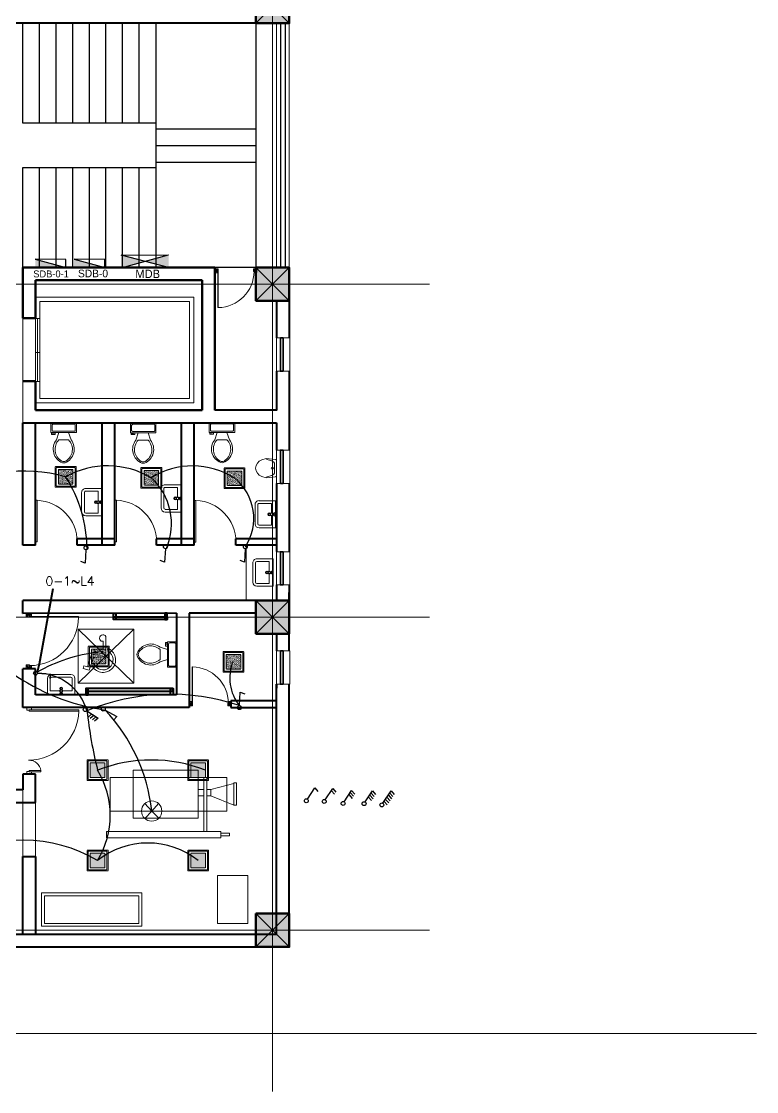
# Model space of a CAD drawing. Header units: millimetres. Extents: x 2355032 to 3136749, y 3674522 to 3929111.
# Drawn here: x 2471116 to 2484358, y 3877577 to 3896859 of the extents above; entities that cross this region are included whole.
import ezdxf

# ---------------------------------------------------------------- set-up
doc = ezdxf.new("R2010")
doc.units = ezdxf.units.MM
doc.header["$MEASUREMENT"] = 0
doc.linetypes.add('CENTER', pattern=[2, 1.25, -0.25, 0.25, -0.25])
doc.linetypes.add('DASHED', pattern=[0.75, 0.5, -0.25])
for name, color, linetype, lineweight in [('0newfurnture', 30, 'Continuous', 15), ('4 DB BOXES', 3, 'Continuous', 25), ('5 DB BOXES', 3, 'Continuous', 25), ('centreline', 52, 'CENTER', 5), ('Column-0.5', 14, 'Continuous', 50), ('conduit Light & fan City', 30, 'Continuous', 5), ('door', 41, 'Continuous', 5), ('Door Opening-0.09', 253, 'Continuous', 9), ('Furniture Hospital-0.09', 44, 'Continuous', 9), ('Hatch', 9, 'Continuous', 9), ('hidden lines', 205, 'DASHED', 5), ('Sill Level', 140, 'Continuous', 20), ('stairs', 6, 'Continuous', 25), ('Switches', 173, 'Continuous', 15), ('T-Fixture-0.09', 255, 'Continuous', 9), ('WALL 0.2', 7, 'Continuous', 20), ('wall 0.4', 7, 'Continuous', 40), ('Wall-0.5', 7, 'Continuous', 50), ('WINDOW', 152, 'Continuous', 30), ('Windows Plan', 152, 'Continuous', 35)]:
    doc.layers.add(name, color=color, linetype=linetype, lineweight=lineweight)
for name, color, linetype in [('1 x 4 recessed', 80, 'CENTER'), ('2 x 11 recessed', 60, 'CENTER'), ('ceilling fan', 3, 'Continuous'), ('emergencylight', 1, 'Continuous'), ('wire powered ups', 3, 'Continuous'), ('Wires', 1, 'Continuous')]:
    doc.layers.add(name, color=color, linetype=linetype)
doc.styles.add('arial.', font='arial.ttf')
doc.styles.add('romans', font='romans.shx')
doc.styles.get("Standard").update_dxf_attribs({"font": 'arial.ttf'})
doc.linetypes.add('ZIGZAG', pattern='A,0.0001,-0.2,[131,ltypeshp.shx,S=0.2,R=0,X=-0.2,Y=0],-0.4,[131,ltypeshp.shx,S=0.2,R=180,X=0.2,Y=0],-0.2', length=0.8001)
doc.dimstyles.get("Standard").update_dxf_attribs({"dimtxt": 500, "dimasz": 100, "dimexe": 100, "dimexo": 200, "dimgap": 0.09, "dimtad": 0, "dimtoh": 1, "dimdec": 0, "dimzin": 0, "dimdsep": 46, "dimtxsty": 'Standard', "dimblk": 'DOT', "dimcen": 0, "dimclrd": 256, "dimclre": 256, "dimclrt": 256, "dimadec": 0, "dimazin": 0, "dimtfac": 1, "dimtdec": 0, "dimtofl": 0, "dimtmove": 0, "dimatfit": 3, "dimfxl": 1, "dimtolj": 1, "dimtzin": 0, "dimlwd": -1, "dimlwe": -1, "dimarcsym": 1})

# ---------------------------------------------------------------- blocks, each defined once
blk = doc.blocks.new('xray')
at = {"layer": 'Furniture Hospital-0.09'}
for p, q in [((3484.48, 4320.41), (3484.48, 4281.62)), ((3462.81, 4300.69), (3462.81, 4316.09)), ((3479.24, 4311.87), (3462.81, 4316.09)), ((3479.24, 4307.38), (3462.81, 4300.69))]:
    blk.add_line(p, q, dxfattribs=at)
for points in [[(3551.84, 4296.37), (3467.7, 4296.37), (3467.7, 4320.41), (3551.84, 4320.41)], [(3484.48, 4281.62), (3482.27, 4281.62), (3482.27, 4320.41), (3484.48, 4320.41)], [(3535.4, 4291.26), (3488.52, 4291.26), (3488.52, 4325.81), (3535.4, 4325.81)], [(3462.81, 4300.69), (3460.82, 4300.69), (3460.82, 4316.6), (3462.81, 4316.6)], [(3554.63, 4277.02), (3472.25, 4277.02), (3472.25, 4281.62), (3554.63, 4281.62)], [(3472.25, 4278.4), (3465.9, 4278.4), (3465.9, 4280.51), (3472.25, 4280.51)], [(3474.63, 4215.25), (3474.63, 4250.01), (3452.72, 4250.01), (3452.72, 4215.25)]]:
    blk.add_lwpolyline(points, close=True, dxfattribs=at)
for points in [[(3482.27, 4307.38), (3479.24, 4307.38), (3479.24, 4311.87), (3482.27, 4311.87)], [(3484.48, 4311.87), (3488.52, 4311.87), (3488.52, 4307.38), (3484.48, 4307.38)]]:
    blk.add_lwpolyline(points, dxfattribs=at)
at = {"layer": 'Furniture Hospital-0.09', "lineweight": 5}
for points in [[(3601.25, 4213.29), (3529.13, 4213.29), (3529.13, 4237.32), (3601.25, 4237.32)], [(3599.25, 4215.29), (3531.14, 4215.29), (3531.14, 4235.32), (3599.25, 4235.32)]]:
    blk.add_lwpolyline(points, close=True, dxfattribs=at)
blk = doc.blocks.new("door 3'3")
at = {"layer": 'door'}
for p, q in [((82769.4, -31237.4), (82769.4, -31203.4)), ((82769.8, -31203.4), (82769.4, -31203.4)), ((82769.8, -31237.4), (82769.8, -31203.4))]:
    blk.add_line(p, q, dxfattribs=at)
at = {"layer": 'door', "ltscale": 80}
for points in [[(82769.8, -31239.8), (82767.4, -31239.8), (82767.4, -31239.4), (82766.9, -31239.4), (82766.9, -31236.4), (82767.4, -31236.4), (82767.4, -31235.9), (82769.4, -31235.9), (82769.4, -31237.4), (82769.8, -31237.4)], [(82802.9, -31239.8), (82805.4, -31239.8), (82805.4, -31239.4), (82805.9, -31239.4), (82805.9, -31236.4), (82805.4, -31236.4), (82805.4, -31235.9), (82803.4, -31235.9), (82803.4, -31237.4), (82802.9, -31237.4)]]:
    blk.add_lwpolyline(points, close=True, dxfattribs=at)
blk.add_arc((82769.4, -31237.4), 34, 0, 89.2047, dxfattribs=at)
at = {"layer": 'Hatch'}
for centre, radius, start, end in [((82767.7, -31239.9), 2.68, 36.7582, 107.5329), ((82767.3, -31240.3), 1.96, 14.7681, 101.3525), ((82757.2, -31236.2), 10.6, 342.6842, 1.6014), ((82764.4, -31235.9), 4.57, 311.0325, 0.2101), ((82768.1, -31239.1), 3.04, 64.8198, 103.5348), ((82767.3, -31236.1), 3.25, 271.0473, 321.5319), ((82805.1, -31239.9), 2.68, 72.4671, 143.2418), ((82805.5, -31236.1), 3.25, 218.4681, 268.9527), ((82804.7, -31239.1), 3.04, 76.4652, 115.1802), ((82805.5, -31240.3), 1.96, 78.6475, 165.2319), ((82808.4, -31235.9), 4.57, 179.7899, 228.9675), ((82815.6, -31236.2), 10.6, 178.3986, 197.3158)]:
    blk.add_arc(centre, radius, start, end, dxfattribs=at)
blk = doc.blocks.new("door 5'")
at = {"layer": 'door', "ltscale": 1000}
for points in [[(2177525, 4317078), (2177525, 4317062), (2177516, 4317062), (2177516, 4317020), (2177473, 4317020), (2177474, 4317105)], [(2177525, 4317062), (2177525, 4317105), (2177474, 4317105), (2177473, 4317020)], [(2177473, 4317020), (2177516, 4317020)], [(2177474, 4317105), (2177516, 4317105)], [(2178697, 4316120), (2178697, 4317060), (2178671, 4317060), (2178671, 4316120), (2178697, 4316120)], [(2178689, 4317076), (2178689, 4317060), (2178697, 4317060), (2178697, 4317018), (2178740, 4317018), (2178740, 4317104)], [(2178689, 4317060), (2178689, 4317104), (2178740, 4317104), (2178740, 4317018)], [(2178740, 4317018), (2178697, 4317018)]]:
    blk.add_lwpolyline(points, dxfattribs=at)
blk.add_lwpolyline([(2177516, 4316839), (2177516, 4317062), (2177543, 4317062), (2177543, 4316839)], close=True, dxfattribs=at)
at = {"layer": 'Door Opening-0.09', "ltscale": 1000}
for centre, radius, start, end in [((2177516, 4317062), 224, 276.6944, 2.344), ((2178697, 4317076), 957, 180.3416, 268.4244)]:
    blk.add_arc(centre, radius, start, end, dxfattribs=at)
at = {"layer": 'WINDOW', "ltscale": 5}
blk.add_line((2177474, 4317104), (2177474, 4317104), dxfattribs=at)
blk = doc.blocks.new('2ft column')
at = {"layer": 'Hatch', "ltscale": 5}
h = blk.add_hatch(color=256, dxfattribs=at)
h.dxf.hatch_style = 1
h.paths.add_polyline_path([(2207385, 4176559), (2207985, 4176559), (2207985, 4175959), (2207385, 4175959)])
at = {"layer": 'Column-0.5', "ltscale": 5}
blk.add_lwpolyline([(2207385, 4176559), (2207985, 4176559), (2207985, 4175959), (2207385, 4175959)], close=True, dxfattribs=at)
at = {"layer": 'Defpoints', "ltscale": 5}
for points in [[(2207985, 4176559), (2207385, 4175959)], [(2207985, 4175959), (2207385, 4176559)]]:
    blk.add_lwpolyline(points, dxfattribs=at)
blk = doc.blocks.new('main grid')
at = {"layer": 'centreline', "ltscale": 5}
for p, q in [((2557161, 4018930), (2557161, 3976624)), ((2559988, 3991172), (2538074, 3991172)), ((2559988, 3985172), (2538074, 3985172)), ((2559988, 3979531), (2538074, 3979531))]:
    blk.add_line(p, q, dxfattribs=at)
at = {"layer": 'Hatch', "xscale": -1}
blk.add_blockref('2ft column', (4764846, -180087), dxfattribs=at)
at = {"layer": 'Hatch'}
for p in [(349476, -185087), (349476, -191087), (349476, -196728)]:
    blk.add_blockref('2ft column', p, dxfattribs=at)
blk = doc.blocks.new('d1')
at = {"layer": 'door'}
for p, q in [((2442.75, 10745.72), (2408.32, 10745.72)), ((2442.75, 10746.15), (2408.33, 10746.15)), ((2408.33, 10746.15), (2408.33, 10745.72))]:
    blk.add_line(p, q, dxfattribs=at)
at = {"layer": 'door', "ltscale": 80}
for points in [[(2445, 10779.7), (2445, 10781.99), (2444.56, 10781.99), (2444.56, 10782.43), (2441.8, 10782.43), (2441.8, 10781.99), (2441.36, 10781.99), (2441.36, 10780.14), (2442.75, 10780.14), (2442.75, 10779.7)], [(2445, 10746.15), (2445, 10743.87), (2444.56, 10743.87), (2444.56, 10743.43), (2441.8, 10743.43), (2441.8, 10743.87), (2441.36, 10743.87), (2441.36, 10745.72), (2442.75, 10745.72), (2442.75, 10746.15)]]:
    blk.add_lwpolyline(points, close=True, dxfattribs=at)
at = {"layer": 'Door Opening-0.09', "ltscale": 80}
blk.add_arc((2442.75, 10745.72), 34.42, 90, 179.27403, dxfattribs=at)
at = {"layer": 'hidden lines'}
for centre, radius, start, end in [((2441.64, 10791.37), 9.82, 268.39858, 287.31577), ((2441.38, 10784.76), 4.22, 269.78991, 318.96751), ((2444.33, 10781.34), 2.81, 166.46517, 205.18019), ((2445.01, 10781.68), 2.48, 162.46714, 233.24176), ((2441.57, 10782.05), 3, 308.46813, 358.9527), ((2445.46, 10782.07), 1.81, 168.64751, 255.23191), ((2441.64, 10734.49), 9.82, 72.68423, 91.60142), ((2441.38, 10741.1), 4.22, 41.03249, 90.21009), ((2444.33, 10744.52), 2.81, 154.81981, 193.53483), ((2445.01, 10744.18), 2.48, 126.75824, 197.53286), ((2441.57, 10743.81), 3, 1.0473, 51.53187), ((2445.46, 10743.79), 1.81, 104.76809, 191.35249)]:
    blk.add_arc(centre, radius, start, end, dxfattribs=at)
blk = doc.blocks.new('TAP')
at = {"layer": 'Furniture Hospital-0.09', "linetype": 'Continuous'}
for p, q in [((0, 38), (0, -38)), ((5, 38), (0, 38)), ((5, 38), (5, -38)), ((30, 25), (5, 25)), ((30, 0), (5, 0)), ((30, 25), (30, -25)), ((56, 16), (30, 16)), ((51, 7), (48, 8)), ((59, 19), (57, 22)), ((73, 24), (73, 27)), ((88, 20), (89, 22)), ((97, 15), (125, 12)), ((97, 8), (100, 9)), ((5, -38), (0, -38)), ((30, -25), (5, -25)), ((56, -16), (30, -16)), ((51, -8), (48, -9)), ((60, -20), (58, -22)), ((74, -24), (74, -27)), ((88, -19), (90, -22)), ((97, -7), (100, -8)), ((97, -15), (125, -12))]:
    blk.add_line(p, q, dxfattribs=at)
for radius in [21.2, 19.7]:
    blk.add_circle((74, 0), radius, dxfattribs=at)
for centre, radius, start, end in [((74, 0), 27.2, 163.0512, 199.0512), ((74, 0), 24.2, 127.0512, 163.0512), ((74, 0), 27.2, 91.0512, 127.0512), ((74, 0), 24.2, 55.0512, 91.0512), ((74, 0), 27.2, 19.0512, 55.0512), ((74, 0), 24.2, 343.0512, 19.0512), ((95, 0), 32.6, 337.45, 22.55), ((74, 0), 24.2, 199.0512, 235.0512), ((74, 0), 27.2, 235.0512, 271.0512), ((74, 0), 24.2, 271.0512, 307.0512), ((74, 0), 27.2, 307.0512, 343.0512)]:
    blk.add_arc(centre, radius, start, end, dxfattribs=at)
blk = doc.blocks.new('bazin')
at = {"layer": '0newfurnture', "ltscale": 5}
for p, q in [((2434577, 4011590), (2435069, 4011590)), ((2434577, 4011295), (2434577, 4011590)), ((2435069, 4011590), (2435069, 4011295)), ((2434626, 4011295), (2434626, 4011516)), ((2434626, 4011516), (2434799, 4011516)), ((2434847, 4011516), (2435020, 4011516)), ((2435020, 4011516), (2435020, 4011295)), ((2434996, 4011270), (2434651, 4011270)), ((2434996, 4011221), (2434651, 4011221))]:
    blk.add_line(p, q, dxfattribs=at)
blk.add_circle((2434823, 4011477), 25.6, dxfattribs=at)
for centre, radius, start, end in [((2434651, 4011295), 73.8, 180, 270), ((2434651, 4011295), 24.6, 180, 270), ((2434996, 4011295), 73.8, 270, 0), ((2434996, 4011295), 24.6, 270, 0)]:
    blk.add_arc(centre, radius, start, end, dxfattribs=at)
at = {"layer": '0newfurnture', "ltscale": 5, "xscale": 0.9842520018725999, "yscale": 0.9842520018725999, "zscale": 0.9842520018725999, "rotation": 270}
blk.add_blockref('TAP', (2434823, 4011590), dxfattribs=at)
blk = doc.blocks.new('Toilet - top')
at = {"layer": 'Furniture Hospital-0.09'}
for p, q in [((-10, -8.5), (-8, -8.5)), ((-10, -9.5), (-10, -8.5)), ((-8, -8.5), (-8, -8)), ((-7, -8), (-7, -9.5)), ((-4, -8), (-6, -14)), ((4, -8), (6, -14)), ((9.5, -6), (9.5, -2)), ((-7, -9.5), (-10, -9.5)), ((4, -14), (-4, -14))]:
    blk.add_line(p, q, dxfattribs=at)
blk.add_lwpolyline([(10.5, -8), (10.5, 0), (-10.5, 0), (-10.5, -8)], close=True, dxfattribs=at)
for points in [[(-9.5, -2), (-9.5, -6)], [(8.5, -1), (-8.5, -1)], [(-8.5, -7), (8.5, -7)]]:
    blk.add_lwpolyline(points, dxfattribs=at)
for centre, radius, start, end in [((-8.62, -1.88), 0.884, 81.8699, 188.1301), ((-8.62, -6.12), 0.884, 171.8699, 278.1301), ((8.62, -1.88), 0.884, 351.8699, 98.1301), ((8.62, -6.12), 0.884, 261.8699, 8.1301), ((3.52, -21.58), 12.17, 141.46911, 247.97143), ((4.2, -21.82), 11.33, 136.36773, 238.94682), ((-3.52, -21.58), 12.17, 292.02843, 38.53071), ((-4.2, -21.82), 11.33, 301.05301, 43.63209), ((0, -27.88), 4, 245.73182, 294.26817), ((0, -29), 4, 254.86053, 285.13947)]:
    blk.add_arc(centre, radius, start, end, dxfattribs=at)
blk = doc.blocks.new('26 door')
at = {"layer": 'door'}
blk.add_line((42654.7, -717.83), (42654.7, -716.68), dxfattribs=at)
at = {"layer": 'door', "ltscale": 5}
blk.add_lwpolyline([(42654.7, -716.68), (42684.73, -716.68), (42684.73, -717.83), (42654.7, -717.83)], dxfattribs=at)
at = {"layer": 'Door Opening-0.09'}
blk.add_arc((42654.79, -717.79), 29.96, 2.13581, 90.17937, dxfattribs=at)
blk = doc.blocks.new('TIA UR Plan-flat-1')
at = {"layer": 'Furniture Hospital-0.09'}
for points in [[(-186, 175), (-265, 150, 0.270578), (-380, 0, 0.556713)], [(-186, -175), (-265, -150, -0.270578), (-380, 0, -0.556713)], [(0, 0), (0, 132, 0.414214), (-25, 157), (-186, 175)], [(0, 0), (0, -132, -0.414214), (-25, -157), (-186, -175)], [(-174, 175), (-174, 154), (-81, 130, -0.321575), (-32, 71), (-32, 0)], [(-174, -175), (-174, -154), (-81, -130, 0.321575), (-32, -71), (-32, 0)]]:
    blk.add_lwpolyline(points, format="xyb", dxfattribs=at)
blk.add_circle((-75, 0), 20, dxfattribs=at)
blk = doc.blocks.new('Wheel Chair')
at = {"layer": 'T-Fixture-0.09'}
blk.add_lwpolyline([(-130, -183, -0.239978), (-223, 0, -0.243341), (-129, 182), (-128, 182, -0.241316), (75, 211), (76, 211, -0.238142), (218, 65), (184, 14), (173, 51, 0.192657), (94, 153), (94, 154, 0.25323), (-74, 162), (-74, 161, 0.245902), (-174, 27), (-175, 27, 0.247474), (-120, -132), (-128, -181)], format="xyb", dxfattribs=at)
blk.add_lwpolyline([(305, 47), (366, 13), (392, 59), (290, 117), (158, -89), (-63, -51), (-146, -374, 0.423515), (-104, -442), (-103, -442, 0.413314), (-35, -399), (-32, -388, 0.409265), (-67, -332), (-80, -330), (-48, -201), (105, -227), (113, -178), (-33, -153), (-23, -112), (182, -146)], format="xyb", close=True, dxfattribs=at)
blk = doc.blocks.new('v2')
at = {"layer": 'Sill Level'}
blk.add_lwpolyline([(2448277, 3818910), (2448877, 3818910), (2448877, 3818670), (2448277, 3818670)], close=True, dxfattribs=at)
at = {"layer": 'Windows Plan'}
blk.add_lwpolyline([(2448877, 3818790), (2448277, 3818790), (2448277, 3818743), (2448877, 3818743)], close=True, dxfattribs=at)
blk = doc.blocks.new('1by1 15w')
at = {"layer": '2 x 11 recessed', "lineweight": 0, "true_color": 0xffffff}
h = blk.add_hatch(dxfattribs=at)
h.set_pattern_fill('DOTS', scale=7.6)
h.set_pattern_definition([(0, (-24150.00014, -28906.40267), (0.2375, 0.475), [0, -0.475])])
h.paths.add_polyline_path([(111699, 133932), (111912, 133932), (111912, 133720), (111699, 133720)])
at = {"layer": '2 x 11 recessed', "lineweight": 0}
for points in [[(111654, 133978), (111958, 133978), (111958, 133674), (111654, 133674)], [(111669, 133963), (111942, 133963), (111942, 133689), (111669, 133689)], [(111699, 133932), (111912, 133932), (111912, 133720), (111699, 133720)]]:
    blk.add_lwpolyline(points, close=True, dxfattribs=at)
blk = doc.blocks.new('1by1 6w')
at = {"layer": '2 x 11 recessed', "lineweight": 0}
h = blk.add_hatch(dxfattribs=at)
h.set_pattern_fill('AR-SAND', color=256, scale=7.6)
h.set_pattern_definition([(37.5, (-507751.777, 116886.896), (-0.47874952, 14.64386064), [0, -11.552, 0, -12.92, 0, -12.35]), (7.5, (-507751.777, 116886.896), (13.45030296, 21.4483101), [0, -6.232, 0, -10.412, 0, -3.99]), (327.5, (-507761.125, 116886.896), (23.66747815, 0.0430088), [0, -3.8, 0, -13.68, 0, -17.86]), (317.5, (-507761.125, 116886.896), (22.8465622, 6.6703343), [0, -1.9, 0, -8.968, 0, -10.26])])
h.paths.add_polyline_path([(-106, 106), (106, 106), (106, -106), (-106, -106)])
for points in [[(-152, 152), (152, 152), (152, -152), (-152, -152)], [(-137, 137), (137, 137), (137, -137), (-137, -137)], [(-106, 106), (106, 106), (106, -106), (-106, -106)]]:
    blk.add_lwpolyline(points, close=True, dxfattribs=at)
blk = doc.blocks.new('1 WAY')
at = {"layer": 'Switches', "lineweight": 30}
for p, q in [((1.76, 2.13), (6.02, 8.52)), ((6.02, 8.52), (7.78, 6.51))]:
    blk.add_line(p, q, dxfattribs=at)
blk.add_circle((1.13, 1.13), 1.13, dxfattribs=at)
blk = doc.blocks.new('2 WAY')
at = {"layer": 'Switches', "lineweight": 30}
for p, q in [((1.76, 2.13), (6.02, 8.52)), ((5.27, 7.27), (7.02, 5.26)), ((6.02, 8.52), (7.78, 6.51))]:
    blk.add_line(p, q, dxfattribs=at)
blk.add_circle((1.13, 1.13), 1.13, dxfattribs=at)
blk = doc.blocks.new('3 WAY')
at = {"layer": 'Switches', "lineweight": 30}
for p, q in [((1.76, 2.13), (6.02, 8.52)), ((5.27, 7.27), (7.02, 5.26)), ((6.02, 8.52), (7.78, 6.51)), ((4.51, 6.01), (6.27, 4.01))]:
    blk.add_line(p, q, dxfattribs=at)
blk.add_circle((1.13, 1.13), 1.13, dxfattribs=at)
blk = doc.blocks.new('4 WAY')
at = {"layer": 'Switches', "lineweight": 30}
for p, q in [((1.76, 2.13), (6.02, 8.52)), ((5.27, 7.27), (7.02, 5.26)), ((6.02, 8.52), (7.78, 6.51)), ((3.64, 4.89), (5.39, 2.88)), ((4.51, 6.01), (6.27, 4.01))]:
    blk.add_line(p, q, dxfattribs=at)
blk.add_circle((1.13, 1.13), 1.13, dxfattribs=at)
blk = doc.blocks.new('6gang switch')
at = {"layer": 'Switches', "lineweight": 30}
for p, q in [((1.74, 2.08), (6.46, 9.17)), ((4.95, 6.67), (6.71, 4.66)), ((5.7, 7.92), (7.46, 5.92)), ((6.46, 9.17), (8.21, 7.17)), ((2.44, 3.16), (4.2, 1.16)), ((3.32, 4.29), (5.08, 2.28)), ((4.07, 5.54), (5.83, 3.54))]:
    blk.add_line(p, q, dxfattribs=at)
blk.add_circle((1.13, 1.13), 1.13, dxfattribs=at)
blk = doc.blocks.new('emergency')
at = {"layer": 'conduit Light & fan City'}
for p, q in [((0, 0), (-124, -135)), ((-122, 136), (0, 0)), ((124, 135), (0, 0)), ((0, 0), (129, -129))]:
    blk.add_line(p, q, dxfattribs=at)
blk.add_circle((0, 0), 183, dxfattribs=at)
blk = doc.blocks.new('FDB')
at = {"layer": '4 DB BOXES'}
blk.add_hatch(color=256, dxfattribs=at).paths.add_polyline_path([(-65075.48, -197982.42), (-65075.48, -197977), (-65095.76, -197982.42)])
for p, q in [((-65095.76, -197982.42), (-65095.76, -197977)), ((-65095.76, -197977), (-65075.48, -197977)), ((-65075.48, -197977), (-65095.76, -197982.42)), ((-65075.48, -197982.42), (-65095.76, -197982.42))]:
    blk.add_line(p, q, dxfattribs=at)
blk = doc.blocks.new('mpb')
h = blk.add_hatch(color=3)
h.paths.add_polyline_path([(531970, 179435), (531970, 179646), (531575, 179540)])
h.paths.add_polyline_path([(531575, 179540), (531284, 179618), (531284, 179462)])
h.paths.add_polyline_path([(531284, 179462), (531284, 179618), (531180, 179646), (531180, 179435)])
at = {"color": 3}
for p, q in [((531180, 179646), (531970, 179646)), ((531180, 179646), (531970, 179435)), ((531970, 179646), (531180, 179435)), ((531970, 179435), (531180, 179435))]:
    blk.add_line(p, q, dxfattribs=at)
blk = doc.blocks.new('_Dot')
at = {"color": 0, "linetype": 'ByBlock', "lineweight": -2}
blk.add_line((-0.5, 0), (-1, 0), dxfattribs=at)
at = {"color": 0, "linetype": 'ByBlock', "lineweight": -3, "const_width": 0.5}
blk.add_lwpolyline([(-0.25, 0, 1), (0.25, 0, 1)], format="xyb", close=True, dxfattribs=at)

msp = doc.modelspace()

# ---------------------------------------------------------------- linework, layer by layer
at = {"layer": '0newfurnture'}
msp.add_lwpolyline([(2475710, 3886706), (2475710, 3886425), (2475167, 3886425), (2475167, 3887425), (2475710, 3887425), (2475710, 3887306)], dxfattribs=at)
at = {"layer": 'centreline', "ltscale": 5}
msp.add_line((2484358, 3878625), (2456554, 3878625), dxfattribs=at)
at = {"layer": 'Door Opening-0.09'}
for points in [[(2473139, 3885906), (2472139, 3884933)], [(2472139, 3885906), (2473139, 3884933)]]:
    msp.add_lwpolyline(points, dxfattribs=at)
msp.add_lwpolyline([(2472139, 3885906), (2473139, 3885906), (2473139, 3884933), (2472139, 3884933)], close=True, dxfattribs=at)
at = {"layer": 'Furniture Hospital-0.09', "ltscale": 5}
for p, q in [((2471370, 3891889), (2471370, 3891505)), ((2471447, 3891812), (2471447, 3891505)), ((2474147, 3891812), (2471447, 3891812)), ((2474147, 3890065), (2474147, 3891812)), ((2471370, 3891505), (2471447, 3891505)), ((2471409, 3891505), (2471409, 3890372)), ((2471409, 3890892), (2471370, 3890892)), ((2471447, 3890892), (2471409, 3890892)), ((2471370, 3890372), (2471370, 3889989)), ((2471370, 3890372), (2471447, 3890372)), ((2471447, 3890372), (2471447, 3890065)), ((2471447, 3890065), (2474147, 3890065)), ((2471370, 3889989), (2474223, 3889989))]:
    msp.add_line(p, q, dxfattribs=at)
for points in [[(2471370, 3891889), (2474223, 3891889), (2474223, 3889989)], [(2471370, 3890372), (2471370, 3891505)], [(2471447, 3891505), (2471447, 3890372)]]:
    msp.add_lwpolyline(points, dxfattribs=at)
at = {"layer": 'stairs', "ltscale": 5}
for points in [[(2473540, 3895025), (2471140, 3895025), (2471140, 3896825)], [(2471440, 3895025), (2471440, 3896825)], [(2471740, 3895025), (2471740, 3896825)], [(2472040, 3895025), (2472040, 3896825)], [(2472340, 3895025), (2472340, 3896825)], [(2472640, 3895025), (2472640, 3896825)], [(2472940, 3895025), (2472940, 3896825)], [(2473240, 3895025), (2473240, 3896825)], [(2473540, 3896825), (2473540, 3892425)], [(2475340, 3896825), (2475340, 3892425), (2474600, 3892425)], [(2473540, 3894925), (2475340, 3894925)], [(2473540, 3894625), (2475340, 3894625)], [(2473540, 3894325), (2475340, 3894325)], [(2471140, 3892425), (2471140, 3894225), (2473540, 3894225)], [(2471440, 3892425), (2471440, 3894225)], [(2471740, 3892425), (2471740, 3894225)], [(2472040, 3892425), (2472040, 3894225)], [(2472340, 3892425), (2472340, 3894225)], [(2472640, 3892425), (2472640, 3894225)], [(2472940, 3892425), (2472940, 3894225)], [(2473240, 3892425), (2473240, 3894225)]]:
    msp.add_lwpolyline(points, dxfattribs=at)
at = {"layer": 'WALL 0.2', "ltscale": 5}
for p, q in [((2471140, 3891510), (2471140, 3889625)), ((2471370, 3890377), (2471370, 3891510))]:
    msp.add_line(p, q, dxfattribs=at)
for points in [[(2475710, 3896825), (2475710, 3892425)], [(2475940, 3896825), (2475940, 3892425)]]:
    msp.add_lwpolyline(points, dxfattribs=at)
at = {"layer": 'wall 0.4', "ltscale": 5}
for p, q in [((2471140, 3889625), (2475710, 3889625)), ((2471140, 3887424), (2471140, 3889625)), ((2471370, 3887424), (2471370, 3889625)), ((2472570, 3887424), (2472570, 3889625)), ((2472800, 3887424), (2472800, 3889625)), ((2474000, 3887424), (2474000, 3889625)), ((2474230, 3887424), (2474230, 3889625)), ((2475710, 3889625), (2475710, 3889136)), ((2475710, 3888796), (2475710, 3888796)), ((2475710, 3888536), (2475710, 3887306)), ((2471370, 3887424), (2471140, 3887424)), ((2472120, 3887424), (2472120, 3887534)), ((2472800, 3887534), (2472120, 3887534)), ((2472800, 3887424), (2472120, 3887424)), ((2474230, 3887535), (2473550, 3887534)), ((2473550, 3887424), (2473550, 3887534)), ((2474230, 3887425), (2473550, 3887424)), ((2475710, 3887535), (2474980, 3887535)), ((2474980, 3887424), (2474980, 3887535)), ((2475710, 3887425), (2474980, 3887425)), ((2475710, 3886706), (2475710, 3886425)), ((2473910, 3886425), (2471140, 3886424)), ((2471140, 3886194), (2471140, 3886424)), ((2475340, 3886425), (2473910, 3886425)), ((2473910, 3886195), (2471140, 3886194)), ((2473910, 3886195), (2473910, 3884725)), ((2475340, 3886195), (2474140, 3886195)), ((2474140, 3886195), (2474140, 3884495)), ((2475710, 3885825), (2475710, 3885517)), ((2471141, 3884495), (2471141, 3885194)), ((2471370, 3885194), (2471141, 3885194)), ((2471370, 3884725), (2471370, 3885194)), ((2475710, 3884917), (2475710, 3884845)), ((2473910, 3884725), (2471370, 3884725)), ((2474140, 3884495), (2471141, 3884495)), ((2475710, 3884615), (2474890, 3884615)), ((2474890, 3884615), (2474890, 3884495)), ((2474890, 3884495), (2475710, 3884495)), ((2471140, 3883295), (2471140, 3883014)), ((2471370, 3883295), (2471140, 3883295)), ((2471370, 3882784), (2471370, 3883295)), ((2471140, 3883014), (2469440, 3883014)), ((2469440, 3882784), (2471370, 3882784)), ((2471140, 3880414), (2471140, 3881814)), ((2471140, 3881814), (2471370, 3881814))]:
    msp.add_line(p, q, dxfattribs=at)
for points in [[(2475340, 3896825), (2468440, 3896825)], [(2475710, 3891825), (2475710, 3891158)], [(2475940, 3891825), (2475940, 3891158)], [(2475710, 3890558), (2475710, 3889855), (2474603, 3889855)], [(2475940, 3890558), (2475940, 3889136)], [(2475940, 3888536), (2475940, 3887306)], [(2475940, 3886706), (2475940, 3886425)], [(2475940, 3885517), (2475940, 3886572)], [(2470379, 3880184), (2475940, 3880184), (2475940, 3884917)], [(2470379, 3880414), (2475710, 3880414), (2475710, 3884917)], [(2471370, 3881814), (2471370, 3880414)]]:
    msp.add_lwpolyline(points, dxfattribs=at)
for points in [[(2472818, 3886081), (2472774, 3886081), (2472774, 3886195), (2472818, 3886195)], [(2472777, 3886130), (2473740, 3886130), (2473740, 3886081), (2472777, 3886081)], [(2473699, 3886081), (2473743, 3886081), (2473743, 3886195), (2473699, 3886195)], [(2472275, 3884790), (2473843, 3884790), (2473843, 3884840), (2472275, 3884840)], [(2472319, 3884840), (2472275, 3884840), (2472275, 3884725), (2472319, 3884725)], [(2473803, 3884840), (2473847, 3884840), (2473847, 3884725), (2473803, 3884725)]]:
    msp.add_lwpolyline(points, close=True, dxfattribs=at)
at = {"layer": 'Wall-0.5', "ltscale": 5}
for p, q in [((2474603, 3892425), (2471140, 3892425)), ((2471140, 3892425), (2471140, 3891510)), ((2474603, 3892425), (2474603, 3889855)), ((2475340, 3892425), (2475340, 3892425)), ((2471370, 3891510), (2471370, 3892195)), ((2471370, 3892195), (2474373, 3892195)), ((2474373, 3892195), (2474373, 3889855)), ((2471140, 3891510), (2471370, 3891510)), ((2471370, 3890377), (2471140, 3890377)), ((2471370, 3889855), (2471370, 3890377)), ((2474373, 3889855), (2471370, 3889855))]:
    msp.add_line(p, q, dxfattribs=at)
at = {"layer": 'WINDOW', "linetype": 'ZIGZAG', "lineweight": 20, "ltscale": 0.5}
for p, q in [((2471140, 3881814), (2471140, 3883014)), ((2471370, 3883014), (2471370, 3881814))]:
    msp.add_line(p, q, dxfattribs=at)
at = {"layer": 'WINDOW', "ltscale": 5}
for points in [[(2475785, 3896825), (2475785, 3892425)], [(2475865, 3896825), (2475865, 3892425)]]:
    msp.add_lwpolyline(points, dxfattribs=at)
at = {"layer": 'wire powered ups', "ltscale": 5}
for centre, radius, start, end in [((2473191, 3888325), 3914, 208.1266, 261.6865), ((2470340, 3882297), 3141, 6.1362, 43.3232)]:
    msp.add_arc(centre, radius, start, end, dxfattribs=at)
at = {"layer": 'Wires', "ltscale": 5}
for centre, radius, start, end in [((2471149, 3885906), 2853, 74.4548, 121.1482), ((2472669, 3887299), 1552, 59.5224, 119.1376), ((2474199, 3887455), 1396, 57.1503, 122.1559), ((2469887, 3887347), 2411, 359.9506, 32.8362), ((2472698, 3887808), 1123, 336.6738, 47.5709), ((2474376, 3887905), 927, 326.5841, 51.2736), ((2472814, 3882662), 2847, 96.4022, 119.767), ((2475660, 3885027), 791, 157.6889, 218.7646), ((2471401, 3884182), 933, 16.0962, 89.6386), ((2473794, 3880790), 3945, 71.5408, 112.2951), ((2480541, 3885353), 8294, 186.3208, 193.847), ((2473459, 3880884), 2667, 68.6476, 111.3524), ((2471149, 3882554), 1568, 328.7025, 31.2975), ((2471159, 3879514), 2592, 59.1442, 120.7155), ((2473394, 3880601), 1455, 51.5047, 128.4953)]:
    msp.add_arc(centre, radius, start, end, dxfattribs=at)

# ---------------------------------------------------------------- block references
at = {"layer": '0newfurnture', "ltscale": 5}
msp.add_blockref('main grid', (-81520, -99047), dxfattribs=at)
at = {"layer": '0newfurnture', "xscale": -1}
for p, rotation in [((-1539020, 1453374), 270), ((-1537590, 1453442), 270), ((-1535897, 1453155), 270), ((-1535938, 1452106), 270), ((37010, 7896315), 180)]:
    msp.add_blockref('bazin', p, dxfattribs=dict(at, rotation=rotation))
at = {"layer": '1 x 4 recessed', "xscale": 1.232584708463633, "yscale": 1.232584708463633, "zscale": 1.232584708463633}
for name, p in [('1by1 6w', (2471913, 3888655)), ('1by1 6w', (2473456, 3888637)), ('1by1 6w', (2474956, 3888628)), ('1by1 6w', (2472509, 3885415)), ('1by1 6w', (2474938, 3885321)), ('1by1 15w', (2334679, 3718417)), ('1by1 15w', (2336490, 3718417)), ('1by1 15w', (2334679, 3716788)), ('1by1 15w', (2336490, 3716788))]:
    msp.add_blockref(name, p, dxfattribs=at)
at = {"layer": '5 DB BOXES'}
for name, p, xscale, yscale, zscale, rotation in [('FDB', (743470, 9306275), -27.26879209834783, 27.26879211394649, 27.26879210264321, 359.5057637808463), ('FDB', (744169, 9306275), -27.26879209834783, 27.26879211394649, 27.26879210264321, 359.5057637808463), ('mpb', (3045890, 4091169), 1.080112304098565, 1.080112304098565, 1.080112304098565, 180.4705244651931)]:
    msp.add_blockref(name, p, dxfattribs=dict(at, xscale=xscale, yscale=yscale, zscale=zscale, rotation=rotation))
at = {"layer": 'ceilling fan', "lineweight": -3, "xscale": 31.30765159497629, "yscale": 31.30765159497629, "zscale": 31.30765159497629}
for name, p, rotation in [('1 WAY', (2472293, 3887424), 210.2264028789241), ('1 WAY', (2473724, 3887442), 210.2264028789241), ('1 WAY', (2475162, 3887442), 210.2264028789241), ('1 WAY', (2471322, 3885128), 300.2264028789241), ('1 WAY', (2475030, 3884447), 30.22640287892412), ('4 WAY', (2472231, 3884495), 270), ('1 WAY', (2472553, 3884500), 275.4708600885999)]:
    msp.add_blockref(name, p, dxfattribs=dict(at, rotation=rotation))
for name, p in [('1 WAY', (2476213, 3882781)), ('2 WAY', (2476535, 3882769)), ('3 WAY', (2476876, 3882733)), ('4 WAY', (2477253, 3882729))]:
    msp.add_blockref(name, p, dxfattribs=at)
at = {"layer": 'conduit Light & fan City', "xscale": 31.30765159497629, "yscale": 31.30765159497629, "zscale": 31.30765159497629}
msp.add_blockref('6gang switch', (2477573, 3882707), dxfattribs=at)
at = {"layer": 'door'}
for name, p, xscale, yscale, zscale, rotation in [('26 door', (2489316, 2821112), -25, 25, 25, 270), ('26 door', (2490746, 2821113), -25, 25, 25, 270), ('26 door', (2492176, 2821111), -25, 25, 25, 270), ("door 5'", (6560988, 1820125), 0.9473750180788149, 0.9473750180788149, 0.9473750180788149, 89.9959866754369)]:
    msp.add_blockref(name, p, dxfattribs=dict(at, xscale=xscale, yscale=yscale, zscale=zscale, rotation=rotation))
at = {"layer": 'Door Opening-0.09', "xscale": -19.23084603733906, "yscale": 19.23084603733906, "zscale": 19.23084603733906, "rotation": 179.9608081480045}
msp.add_blockref("door 3'3", (882516, 3292724), dxfattribs=at)
at = {"layer": 'Door Opening-0.09', "xscale": 19.23076923074791, "yscale": 19.23076923074791, "zscale": 19.23076923074791}
msp.add_blockref("door 3'3", (882470, 4485294), dxfattribs=at)
at = {"layer": 'emergencylight'}
msp.add_blockref('emergency', (2473463, 3882632), dxfattribs=at)
at = {"layer": 'Furniture Hospital-0.09'}
for name, p, xscale, yscale, zscale in [('Toilet - top', (2471879, 3889627), 21.93575057202424, 21.93575057202424, 21.93575057202424), ('Toilet - top', (2473310, 3889622), 21.93575057202424, 21.93575057202424, 21.93575057202424), ('Toilet - top', (2474730, 3889630), 21.93575057202424, 21.93575057202424, 21.93575057202424), ('xray', (2561512, 3775223), -25, 25, 25)]:
    msp.add_blockref(name, p, dxfattribs=dict(at, xscale=xscale, yscale=yscale, zscale=zscale))
at = {"layer": 'Furniture Hospital-0.09', "rotation": 359.9999993660119}
msp.add_blockref('TIA UR Plan-flat-1', (2475710, 3888810), dxfattribs=at)
at = {"layer": 'Furniture Hospital-0.09', "xscale": 21.93575057202424, "yscale": 21.93575057202424, "zscale": 21.93575057202424, "rotation": 270}
msp.add_blockref('Toilet - top', (2473921, 3885452), dxfattribs=at)
at = {"layer": 'T-Fixture-0.09', "rotation": 194.4181928326748}
msp.add_blockref('Wheel Chair', (2472591, 3885354), dxfattribs=at)
at = {"layer": 'wall 0.4', "rotation": 270}
for p in [(-1342960, 6339434), (-1342960, 6337413), (-1342960, 6335582), (-1342960, 6333794)]:
    msp.add_blockref('v2', p, dxfattribs=at)
at = {"layer": 'wall 0.4', "ltscale": 5, "xscale": 25.64102998076803, "yscale": 25.64102998076803, "zscale": 25.64102998076803, "rotation": 180.033335114651}
msp.add_blockref('d1', (2533736, 4161703), dxfattribs=at)

# ---------------------------------------------------------------- texts
at = {"layer": 'wall 0.4', "color": 5, "ltscale": 5, "style": 'romans'}
msp.add_text('0-1~L4', height=162.3, dxfattribs=at).set_placement((2471550, 3886693))
at = {"layer": 'wire powered ups', "ltscale": 5, "attachment_point": 9, "rotation": 359.9992, "style": 'arial.'}
for s, insert, char_height in [('{\\fStylus BT|b0|i0|c0|p34;SDB-0}', (2472677, 3892247), 137.5), ('{\\fStylus BT|b0|i0|c0|p34;MDB}', (2473614, 3892236), 150), ('{\\fStylus BT|b0|i0|c0|p34;SDB-0-1}', (2471971, 3892245), 125)]:
    msp.add_mtext(s, dxfattribs=dict(at, insert=insert, char_height=char_height))

# ---------------------------------------------------------------- leaders
at = {"layer": 'wall 0.4', "ltscale": 5}
msp.add_leader([(2471685, 3886638), (2471439, 3885276), (2471400, 3885134)], dimstyle='Standard', override={"dimfxl": 500, "dimfxlon": 1}, dxfattribs=at)

doc.saveas('drawing.dxf')
